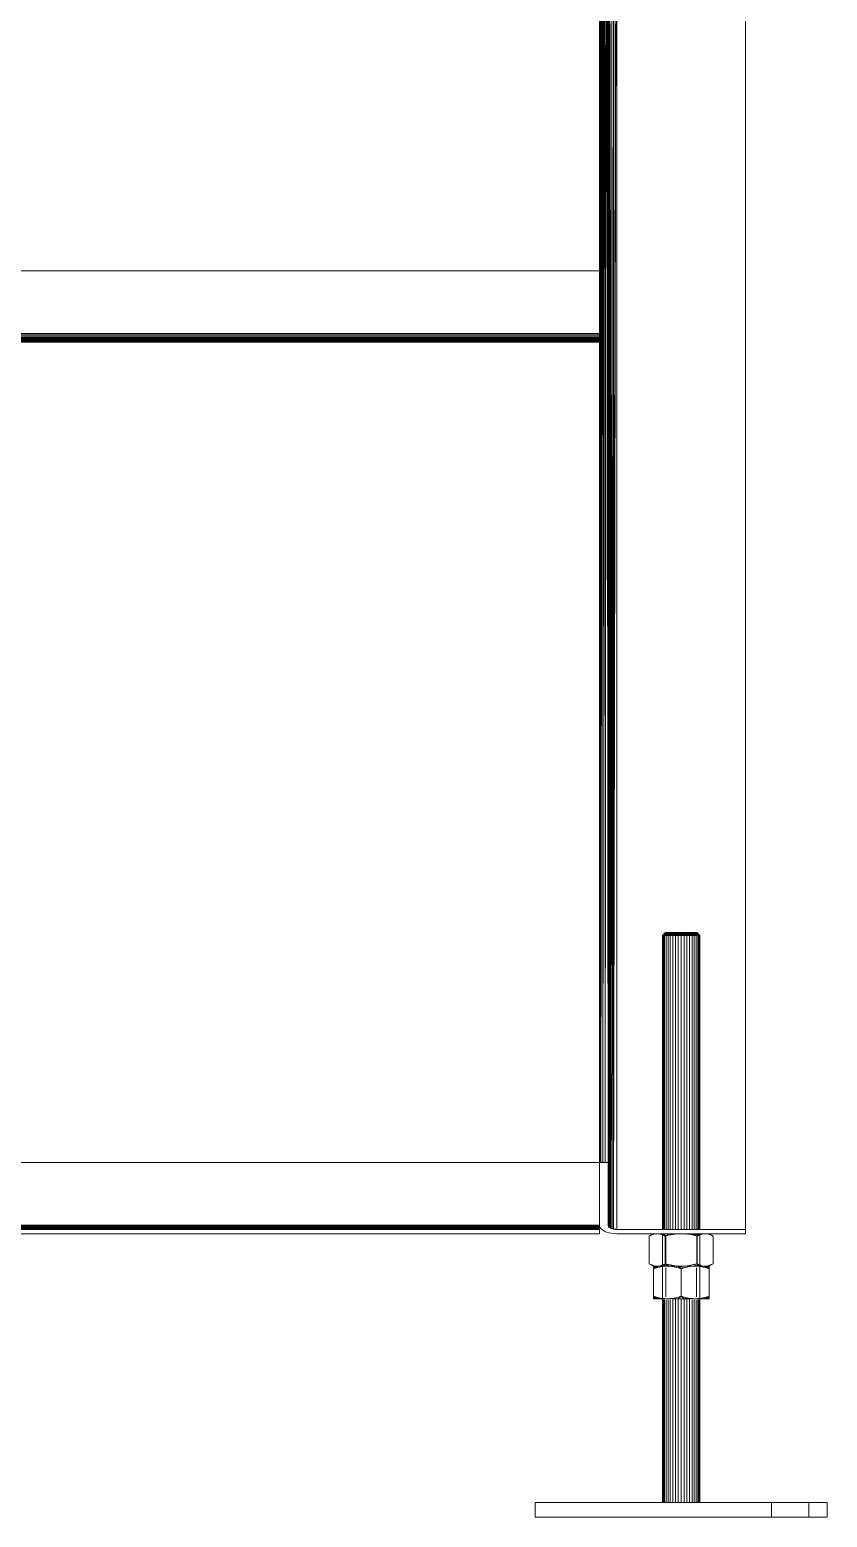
# Model space of a CAD drawing. Header units: centimetres. Extents: x -336 to 16318, y -437 to 1921.
# Drawn here: x 5491.3 to 5518.6, y 107.8 to 158.6 of the extents above; entities that cross this region are included whole.
import ezdxf

# ---------------------------------------------------------------- set-up
doc = ezdxf.new("R2010")
doc.units = ezdxf.units.CM
doc.layers.add('M-EQPM', color=7, linetype='Continuous', lineweight=9)

# ---------------------------------------------------------------- blocks, each defined once
blk = doc.blocks.new('EQ-05-028 - EQ-05-028_dwg_Agrupar_499-1577048-Section 6')
at = {"layer": 'M-EQPM', "color": 136, "true_color": 0x007f7f}
for p, q in [((5510.764, 150.391), (5510.771, 181.035)), ((5510.771, 181.035), (5510.764, 150.391)), ((5510.771, 181.035), (5510.776, 119.895)), ((5510.793, 181.035), (5510.776, 119.895)), ((5510.793, 181.035), (5510.815, 119.895)), ((5510.829, 181.035), (5510.815, 119.895)), ((5510.878, 181.035), (5510.815, 119.895)), ((5510.878, 181.035), (5510.878, 119.895)), ((5510.939, 181.035), (5510.878, 119.895)), ((5510.939, 181.035), (5510.962, 119.895)), ((5511.011, 181.035), (5510.962, 119.895)), ((5511.011, 181.035), (5511.063, 119.895)), ((5511.063, 181.035), (5511.063, 119.895)), ((5511.091, 181.035), (5511.063, 119.895)), ((5511.091, 181.035), (5511.069, 117.719)), ((5511.091, 181.035), (5511.086, 117.691)), ((5511.091, 181.035), (5511.115, 117.666)), ((5511.091, 181.035), (5511.151, 117.644)), ((5511.091, 181.035), (5511.195, 117.627)), ((5511.178, 181.035), (5511.195, 117.627)), ((5511.269, 181.035), (5511.195, 117.627)), ((5511.363, 181.035), (5511.247, 117.613)), ((5511.269, 181.035), (5511.247, 117.613)), ((5511.363, 181.035), (5511.363, 117.601)), ((5510.763, 148.098), (5510.763, 170.708)), ((5510.763, 150.391), (5510.763, 170.404)), ((5510.763, 150.391), (5510.763, 170.404)), ((5515.763, 165.655), (5515.763, 117.601)), ((5515.763, 117.601), (5515.763, 165.655)), ((5515.763, 165.655), (5515.763, 117.601)), ((5510.763, 150.391), (5471.763, 150.391)), ((5510.763, 148.244), (5510.763, 150.391)), ((5510.763, 148.244), (5471.763, 148.244)), ((5510.763, 148.199), (5471.763, 148.199)), ((5510.763, 148.154), (5471.763, 148.154)), ((5510.763, 148.112), (5471.763, 148.112)), ((5510.763, 148.098), (5471.763, 148.098)), ((5510.763, 148.072), (5471.763, 148.072)), ((5510.763, 148.199), (5510.763, 148.244)), ((5510.763, 148.154), (5510.763, 148.199)), ((5510.763, 148.112), (5510.763, 148.154)), ((5510.763, 148.126), (5510.763, 148.141)), ((5510.763, 148.114), (5510.763, 148.126)), ((5510.763, 148.105), (5510.763, 148.114)), ((5510.763, 148.072), (5510.763, 148.112)), ((5510.763, 148.1), (5510.763, 148.105)), ((5510.763, 148.098), (5510.763, 148.1)), ((5510.763, 147.952), (5510.763, 148.098)), ((5510.763, 148.037), (5510.763, 148.072)), ((5510.763, 148.037), (5471.763, 148.037)), ((5510.763, 148.008), (5471.763, 148.008)), ((5510.763, 147.984), (5471.763, 147.984)), ((5510.763, 147.966), (5471.763, 147.966)), ((5510.763, 147.955), (5471.763, 147.955)), ((5510.763, 147.952), (5471.763, 147.952)), ((5510.763, 148.008), (5510.763, 148.037)), ((5510.763, 147.984), (5510.763, 148.008)), ((5510.763, 147.966), (5510.763, 147.984)), ((5510.763, 147.955), (5510.763, 147.966)), ((5510.763, 147.952), (5510.763, 147.955)), ((5510.763, 147.952), (5510.763, 119.895)), ((5510.763, 147.952), (5510.776, 119.895)), ((5510.763, 147.952), (5510.763, 119.895)), ((5510.776, 119.895), (5510.763, 147.952)), ((5510.763, 119.895), (5471.763, 119.895)), ((5510.763, 119.895), (5471.763, 119.895)), ((5510.763, 117.748), (5510.763, 119.895)), ((5510.763, 119.895), (5510.763, 117.748)), ((5510.763, 119.895), (5511.063, 119.895)), ((5510.763, 119.895), (5510.763, 117.748)), ((5511.063, 119.895), (5510.763, 119.895)), ((5511.063, 119.895), (5511.063, 117.748)), ((5511.067, 117.748), (5511.063, 119.895)), ((5510.763, 117.748), (5471.763, 117.748)), ((5510.763, 117.725), (5471.763, 117.725)), ((5510.763, 117.703), (5471.763, 117.703)), ((5510.763, 117.681), (5471.763, 117.681)), ((5510.763, 117.662), (5471.763, 117.662)), ((5510.763, 117.644), (5471.763, 117.644)), ((5510.763, 117.629), (5471.763, 117.629)), ((5510.763, 117.617), (5471.763, 117.617)), ((5510.763, 117.609), (5471.763, 117.609)), ((5510.763, 117.601), (5471.763, 117.601)), ((5510.763, 117.601), (5471.763, 117.601)), ((5510.763, 117.725), (5510.763, 117.748)), ((5510.763, 117.748), (5510.771, 117.702)), ((5510.771, 117.702), (5510.763, 117.748)), ((5510.763, 117.703), (5510.763, 117.725)), ((5510.763, 117.681), (5510.763, 117.703)), ((5510.763, 117.662), (5510.763, 117.681)), ((5510.763, 117.644), (5510.763, 117.662)), ((5510.763, 117.629), (5510.763, 117.644)), ((5510.763, 117.617), (5510.763, 117.629)), ((5510.763, 117.609), (5510.763, 117.617)), ((5510.763, 117.603), (5510.763, 117.609)), ((5510.763, 117.601), (5510.763, 117.603)), ((5510.763, 117.601), (5510.763, 117.603)), ((5510.763, 117.601), (5510.763, 117.455)), ((5510.763, 117.601), (5510.763, 117.455)), ((5510.793, 117.657), (5510.771, 117.702)), ((5510.771, 117.702), (5510.793, 117.657)), ((5510.829, 117.615), (5510.793, 117.657)), ((5510.829, 117.615), (5510.878, 117.576)), ((5510.939, 117.541), (5510.878, 117.576)), ((5510.878, 117.576), (5510.939, 117.541)), ((5511.011, 117.511), (5510.939, 117.541)), ((5511.011, 117.511), (5510.939, 117.541)), ((5511.063, 117.748), (5511.067, 117.725)), ((5511.063, 117.748), (5511.067, 117.725)), ((5511.078, 117.703), (5511.067, 117.725)), ((5511.067, 117.725), (5511.078, 117.703)), ((5511.069, 117.719), (5511.086, 117.691)), ((5511.069, 117.719), (5511.078, 117.703)), ((5511.096, 117.681), (5511.078, 117.703)), ((5511.086, 117.691), (5511.078, 117.703)), ((5511.086, 117.691), (5511.115, 117.666)), ((5511.086, 117.691), (5511.121, 117.662)), ((5511.086, 117.691), (5511.096, 117.681)), ((5511.121, 117.662), (5511.096, 117.681)), ((5511.115, 117.666), (5511.151, 117.644)), ((5511.115, 117.666), (5511.121, 117.662)), ((5511.121, 117.662), (5511.151, 117.644)), ((5511.151, 117.644), (5511.121, 117.662)), ((5511.151, 117.644), (5511.195, 117.627)), ((5511.187, 117.629), (5511.151, 117.644)), ((5511.195, 117.627), (5511.151, 117.644)), ((5511.227, 117.617), (5511.187, 117.629)), ((5511.195, 117.627), (5511.187, 117.629)), ((5511.195, 117.627), (5511.247, 117.613)), ((5511.195, 117.627), (5511.227, 117.617)), ((5511.271, 117.609), (5511.227, 117.617)), ((5511.247, 117.613), (5511.227, 117.617)), ((5511.363, 117.601), (5511.247, 117.613)), ((5511.247, 117.613), (5511.305, 117.604)), ((5511.247, 117.613), (5511.271, 117.609)), ((5511.316, 117.603), (5511.271, 117.609)), ((5511.305, 117.604), (5511.271, 117.609)), ((5511.363, 117.601), (5511.305, 117.604)), ((5511.316, 117.603), (5511.305, 117.604)), ((5511.363, 117.601), (5511.316, 117.603)), ((5511.363, 117.601), (5511.316, 117.603)), ((5515.763, 117.601), (5511.363, 117.601)), ((5511.363, 117.601), (5515.763, 117.601)), ((5515.763, 117.601), (5515.763, 117.455)), ((5515.763, 117.601), (5515.763, 117.455)), ((5510.763, 117.455), (5471.763, 117.455)), ((5511.091, 117.487), (5511.011, 117.511)), ((5511.011, 117.511), (5511.091, 117.487)), ((5511.178, 117.469), (5511.091, 117.487)), ((5511.269, 117.459), (5511.178, 117.469)), ((5511.269, 117.459), (5511.363, 117.455)), ((5511.269, 117.459), (5511.363, 117.455)), ((5511.269, 117.459), (5511.363, 117.455)), ((5515.763, 117.455), (5511.363, 117.455)), ((5511.363, 117.455), (5515.763, 117.455))]:
    blk.add_line(p, q, dxfattribs=at)
at = {"layer": 'M-EQPM', "color": 136, "true_color": 0x007f7f, "flags": 128}
for points in [[(5510.764, 150.391), (5510.771, 181.035), (5510.776, 119.895), (5510.763, 147.952), (5510.763, 119.895)], [(5510.815, 119.895), (5510.878, 181.035), (5510.815, 119.895), (5510.829, 181.035), (5510.815, 119.895), (5510.793, 181.035), (5510.776, 119.895)], [(5510.815, 119.895), (5510.793, 181.035), (5510.829, 181.035), (5510.878, 181.035), (5510.878, 119.895)], [(5510.962, 119.895), (5510.939, 181.035), (5510.878, 119.895), (5510.939, 181.035), (5510.878, 181.035), (5510.878, 119.895)], [(5510.962, 119.895), (5511.011, 181.035), (5510.962, 119.895), (5510.939, 181.035), (5511.011, 181.035)], [(5511.011, 181.035), (5511.063, 119.895), (5511.091, 181.035), (5511.011, 181.035), (5511.063, 119.895)], [(5511.063, 119.895), (5511.091, 181.035), (5511.069, 117.719), (5511.086, 117.691), (5511.091, 181.035), (5511.086, 117.691), (5511.115, 117.666), (5511.091, 181.035), (5511.115, 117.666), (5511.151, 117.644), (5511.091, 181.035), (5511.151, 117.644), (5511.195, 117.627), (5511.091, 181.035), (5511.195, 117.627), (5511.178, 181.035), (5511.195, 117.627), (5511.269, 181.035), (5511.195, 117.627), (5511.247, 117.613), (5511.269, 181.035), (5511.363, 181.035)], [(5511.363, 181.035), (5511.247, 117.613), (5511.363, 181.035), (5511.363, 117.601), (5511.247, 117.613), (5511.269, 181.035), (5511.178, 181.035), (5511.091, 181.035), (5511.069, 117.719)], [(5515.59, 179.655), (5512.763, 181.035), (5511.363, 181.035), (5511.363, 117.601)], [(5471.763, 150.391), (5510.763, 150.391), (5510.763, 148.244), (5471.763, 148.244), (5471.763, 148.199), (5471.763, 148.154), (5510.763, 148.154), (5510.763, 148.199), (5471.763, 148.199), (5510.763, 148.199)], [(5510.763, 148.199), (5510.763, 148.244), (5471.763, 148.244), (5471.763, 150.391), (5510.763, 150.391)], [(5510.763, 150.391), (5510.763, 148.244), (5510.763, 148.199), (5510.763, 148.154), (5510.763, 148.112), (5510.763, 148.072), (5510.763, 148.037), (5510.763, 148.008), (5510.763, 147.984), (5510.763, 147.966), (5510.763, 147.955), (5510.763, 147.952)], [(5471.763, 147.952), (5471.763, 147.955), (5471.763, 147.966), (5510.763, 147.966), (5510.763, 147.955)], [(5510.763, 147.955), (5471.763, 147.955), (5510.763, 147.955), (5510.763, 147.952)], [(5510.763, 117.748), (5471.763, 117.748), (5471.763, 119.895), (5510.763, 119.895)], [(5510.763, 117.748), (5510.763, 119.895), (5510.763, 117.748), (5510.763, 117.725), (5510.763, 117.703), (5471.763, 117.703), (5471.763, 117.681), (5510.763, 117.681), (5471.763, 117.681), (5471.763, 117.662), (5510.763, 117.662), (5471.763, 117.662), (5471.763, 117.644), (5510.763, 117.644), (5510.763, 117.629), (5510.763, 117.617), (5471.763, 117.617), (5471.763, 117.609), (5510.763, 117.609), (5510.763, 117.603)], [(5511.269, 117.459), (5511.178, 117.469), (5511.091, 117.487), (5511.011, 117.511), (5510.939, 117.541), (5510.878, 117.576), (5510.829, 117.615), (5510.793, 117.657), (5510.771, 117.702), (5510.763, 117.748), (5510.763, 119.895), (5511.063, 119.895), (5511.063, 117.748), (5511.067, 117.725), (5511.078, 117.703), (5511.096, 117.681), (5511.096, 117.691), (5511.096, 117.703), (5511.096, 117.719), (5511.096, 117.725), (5511.078, 117.703), (5511.078, 117.719), (5511.086, 117.691), (5511.086, 117.703), (5511.096, 117.681), (5511.096, 117.691), (5511.096, 117.662), (5511.096, 117.666), (5511.151, 117.644), (5511.151, 117.662), (5511.151, 117.666)], [(5471.763, 117.603), (5471.763, 117.609), (5510.763, 117.609), (5510.763, 117.617), (5471.763, 117.617), (5471.763, 117.629), (5510.763, 117.629), (5471.763, 117.629), (5471.763, 117.644), (5510.763, 117.644), (5510.763, 117.662), (5510.763, 117.681), (5510.763, 117.703), (5471.763, 117.703), (5471.763, 117.725), (5510.763, 117.725), (5471.763, 117.725), (5471.763, 117.748), (5510.763, 117.748)], [(5471.763, 117.455), (5510.763, 117.455), (5471.763, 117.455), (5471.763, 117.601)], [(5471.763, 117.455), (5471.763, 117.601), (5510.763, 117.601), (5510.763, 117.455)], [(5510.763, 117.748), (5510.763, 117.725), (5510.763, 117.703), (5510.763, 117.681), (5510.763, 117.662), (5510.763, 117.644), (5510.763, 117.629), (5510.763, 117.617), (5510.763, 117.609), (5510.763, 117.603), (5510.763, 117.601)], [(5510.878, 117.576), (5510.829, 117.615), (5510.793, 117.657)], [(5511.069, 117.719), (5511.069, 117.725), (5511.069, 117.748)], [(5511.086, 117.691), (5511.086, 117.662), (5511.096, 117.681), (5511.121, 117.662), (5511.151, 117.644), (5511.187, 117.629), (5511.227, 117.617), (5511.227, 117.627)], [(5511.247, 117.613), (5511.247, 117.617), (5511.247, 117.627), (5511.247, 117.629), (5511.151, 117.644), (5511.151, 117.627), (5511.151, 117.644), (5511.151, 117.662), (5511.151, 117.644)], [(5511.151, 117.644), (5511.151, 117.627), (5511.151, 117.629), (5511.227, 117.617), (5511.271, 117.609), (5511.316, 117.603), (5511.316, 117.604), (5511.316, 117.609), (5511.316, 117.613), (5511.316, 117.617), (5511.271, 117.609), (5511.271, 117.613), (5511.305, 117.604), (5511.305, 117.609), (5511.316, 117.603), (5511.363, 117.601)], [(5511.363, 117.603), (5511.363, 117.601), (5515.763, 117.601)], [(5515.763, 117.601), (5515.763, 117.455), (5511.363, 117.455)], [(5511.269, 117.459), (5511.178, 117.469), (5511.091, 117.487)]]:
    blk.add_lwpolyline(points, dxfattribs=at)
for points in [[(5510.771, 181.035), (5510.793, 181.035), (5510.776, 119.895)], [(5510.763, 148.154), (5510.763, 148.112), (5471.763, 148.112), (5471.763, 148.154)], [(5510.763, 148.072), (5471.763, 148.072), (5510.763, 148.072), (5510.763, 148.037), (5471.763, 148.037), (5471.763, 148.072), (5471.763, 148.112), (5510.763, 148.112)], [(5510.763, 148.008), (5471.763, 148.008), (5510.763, 148.008), (5510.763, 147.984), (5471.763, 147.984), (5471.763, 148.008), (5471.763, 148.037), (5510.763, 148.037)], [(5510.763, 147.984), (5510.763, 147.966), (5471.763, 147.966), (5471.763, 147.984)]]:
    blk.add_lwpolyline(points, close=True, dxfattribs=at)
blk = doc.blocks.new('EQ-05-028 - EQ-05-028_dwg_Agrupar_736-1577058-Section 6')
at = {"layer": 'M-EQPM', "color": 136, "true_color": 0x007f7f}
for p, q in [((5508.563, 108.255), (5508.563, 107.755)), ((5508.563, 108.255), (5518.563, 108.255)), ((5508.563, 107.755), (5508.563, 108.255)), ((5518.563, 108.255), (5508.563, 108.255)), ((5516.666, 108.255), (5516.658, 108.255)), ((5516.658, 107.755), (5516.658, 108.255)), ((5516.658, 108.255), (5516.666, 108.255)), ((5517.92, 108.255), (5517.928, 108.255)), ((5517.928, 108.255), (5517.92, 108.255)), ((5517.928, 107.755), (5517.928, 108.255)), ((5518.563, 107.755), (5518.563, 108.255)), ((5518.563, 107.755), (5508.563, 107.755)), ((5518.563, 107.755), (5508.563, 107.755)), ((5516.666, 107.755), (5516.658, 107.755)), ((5516.658, 107.755), (5516.666, 107.755)), ((5517.92, 107.755), (5517.928, 107.755)), ((5517.928, 107.755), (5517.92, 107.755))]:
    blk.add_line(p, q, dxfattribs=at)
at = {"layer": 'M-EQPM', "color": 136, "true_color": 0x007f7f, "flags": 128}
blk.add_lwpolyline([(5518.563, 108.255), (5518.563, 107.755), (5508.563, 107.755), (5508.563, 108.255), (5518.563, 108.255), (5518.563, 107.755)], dxfattribs=at)
blk = doc.blocks.new('EQ-05-028 - EQ-05-028_dwg_Agrupar_730-1577060-Section 6')
at = {"layer": 'M-EQPM', "color": 136, "true_color": 0x007f7f}
for p, q in [((5513.035, 127.755), (5512.928, 127.655)), ((5512.928, 127.655), (5513.028, 127.755)), ((5513.054, 127.755), (5512.936, 127.655)), ((5512.936, 127.655), (5513.035, 127.755)), ((5513.028, 127.755), (5512.936, 127.655)), ((5512.936, 127.655), (5513.035, 127.755)), ((5513.087, 127.755), (5512.959, 127.655)), ((5512.959, 127.655), (5513.054, 127.755)), ((5513.035, 127.755), (5512.959, 127.655)), ((5512.959, 127.655), (5513.054, 127.755)), ((5513.13, 127.755), (5512.997, 127.655)), ((5512.997, 127.655), (5513.087, 127.755)), ((5513.054, 127.755), (5512.997, 127.655)), ((5512.997, 127.655), (5513.087, 127.755)), ((5513.035, 127.755), (5513.028, 127.755)), ((5513.028, 127.755), (5513.035, 127.755)), ((5513.054, 127.755), (5513.035, 127.755)), ((5513.035, 127.755), (5513.054, 127.755)), ((5513.185, 127.755), (5513.05, 127.655)), ((5513.05, 127.655), (5513.13, 127.755)), ((5513.087, 127.755), (5513.05, 127.655)), ((5513.05, 127.655), (5513.13, 127.755)), ((5513.087, 127.755), (5513.054, 127.755)), ((5513.054, 127.755), (5513.087, 127.755)), ((5513.13, 127.755), (5513.087, 127.755)), ((5513.087, 127.755), (5513.13, 127.755)), ((5513.249, 127.755), (5513.114, 127.655)), ((5513.114, 127.655), (5513.185, 127.755)), ((5513.13, 127.755), (5513.114, 127.655)), ((5513.114, 127.655), (5513.185, 127.755)), ((5513.185, 127.755), (5513.13, 127.755)), ((5513.13, 127.755), (5513.185, 127.755)), ((5513.249, 127.755), (5513.185, 127.755)), ((5513.185, 127.755), (5513.19, 127.655)), ((5513.185, 127.755), (5513.249, 127.755)), ((5513.32, 127.755), (5513.19, 127.655)), ((5513.19, 127.655), (5513.249, 127.755)), ((5513.19, 127.655), (5513.249, 127.755)), ((5513.32, 127.755), (5513.249, 127.755)), ((5513.249, 127.755), (5513.275, 127.655)), ((5513.249, 127.755), (5513.32, 127.755)), ((5513.398, 127.755), (5513.275, 127.655)), ((5513.275, 127.655), (5513.32, 127.755)), ((5513.275, 127.655), (5513.32, 127.755)), ((5513.398, 127.755), (5513.32, 127.755)), ((5513.32, 127.755), (5513.367, 127.655)), ((5513.32, 127.755), (5513.398, 127.755)), ((5513.48, 127.755), (5513.367, 127.655)), ((5513.367, 127.655), (5513.398, 127.755)), ((5513.367, 127.655), (5513.398, 127.755)), ((5513.48, 127.755), (5513.398, 127.755)), ((5513.398, 127.755), (5513.464, 127.655)), ((5513.398, 127.755), (5513.48, 127.755)), ((5513.563, 127.755), (5513.464, 127.655)), ((5513.464, 127.655), (5513.48, 127.755)), ((5513.464, 127.655), (5513.48, 127.755)), ((5513.563, 127.755), (5513.48, 127.755)), ((5513.563, 127.655), (5513.48, 127.755)), ((5513.48, 127.755), (5513.563, 127.755)), ((5513.647, 127.755), (5513.563, 127.655)), ((5513.647, 127.755), (5513.563, 127.755)), ((5513.563, 127.655), (5513.563, 127.755)), ((5513.563, 127.655), (5513.563, 127.755)), ((5513.663, 127.655), (5513.563, 127.755)), ((5513.563, 127.755), (5513.647, 127.755)), ((5513.663, 127.655), (5513.647, 127.755)), ((5513.729, 127.755), (5513.647, 127.755)), ((5513.663, 127.655), (5513.647, 127.755)), ((5513.647, 127.755), (5513.759, 127.655)), ((5513.647, 127.755), (5513.729, 127.755)), ((5513.663, 127.655), (5513.729, 127.755)), ((5513.759, 127.655), (5513.729, 127.755)), ((5513.806, 127.755), (5513.729, 127.755)), ((5513.759, 127.655), (5513.729, 127.755)), ((5513.729, 127.755), (5513.852, 127.655)), ((5513.729, 127.755), (5513.806, 127.755)), ((5513.759, 127.655), (5513.806, 127.755)), ((5513.852, 127.655), (5513.806, 127.755)), ((5513.878, 127.755), (5513.806, 127.755)), ((5513.852, 127.655), (5513.806, 127.755)), ((5513.806, 127.755), (5513.936, 127.655)), ((5513.806, 127.755), (5513.878, 127.755)), ((5513.852, 127.655), (5513.878, 127.755)), ((5513.936, 127.655), (5513.878, 127.755)), ((5513.942, 127.755), (5513.878, 127.755)), ((5513.936, 127.655), (5513.878, 127.755)), ((5513.878, 127.755), (5514.012, 127.655)), ((5513.878, 127.755), (5514.092, 127.755)), ((5513.936, 127.655), (5513.942, 127.755)), ((5514.012, 127.655), (5513.942, 127.755)), ((5513.996, 127.755), (5513.942, 127.755)), ((5514.012, 127.655), (5513.942, 127.755)), ((5514.077, 127.655), (5513.942, 127.755)), ((5513.942, 127.755), (5514.012, 127.655)), ((5513.996, 127.755), (5513.942, 127.755)), ((5514.077, 127.655), (5513.996, 127.755)), ((5514.012, 127.655), (5513.996, 127.755)), ((5513.996, 127.755), (5514.092, 127.755)), ((5514.077, 127.655), (5513.996, 127.755)), ((5514.129, 127.655), (5513.996, 127.755)), ((5513.996, 127.755), (5514.077, 127.655)), ((5514.129, 127.655), (5514.04, 127.755)), ((5514.077, 127.655), (5514.04, 127.755)), ((5514.129, 127.655), (5514.04, 127.755)), ((5514.167, 127.655), (5514.04, 127.755)), ((5514.04, 127.755), (5514.129, 127.655)), ((5514.167, 127.655), (5514.072, 127.755)), ((5514.129, 127.655), (5514.072, 127.755)), ((5514.167, 127.655), (5514.072, 127.755)), ((5514.19, 127.655), (5514.072, 127.755)), ((5514.072, 127.755), (5514.167, 127.655)), ((5514.19, 127.655), (5514.092, 127.755)), ((5514.198, 127.655), (5514.092, 127.755)), ((5514.167, 127.655), (5514.092, 127.755)), ((5514.19, 127.655), (5514.092, 127.755)), ((5514.092, 127.755), (5514.19, 127.655)), ((5514.098, 127.755), (5514.19, 127.655)), ((5514.098, 127.755), (5514.198, 127.655)), ((5512.928, 127.655), (5512.928, 117.601)), ((5512.936, 127.655), (5512.928, 127.655)), ((5512.928, 127.655), (5512.936, 127.655)), ((5512.928, 127.655), (5512.928, 117.601)), ((5512.959, 127.655), (5512.936, 127.655)), ((5512.936, 127.655), (5512.936, 117.601)), ((5512.997, 127.655), (5512.959, 127.655)), ((5512.959, 127.655), (5512.959, 117.601)), ((5513.05, 127.655), (5512.997, 127.655)), ((5512.997, 127.655), (5512.997, 117.601)), ((5513.114, 127.655), (5513.05, 127.655)), ((5513.05, 127.655), (5513.05, 117.601)), ((5513.19, 127.655), (5513.114, 127.655)), ((5513.114, 127.655), (5513.114, 117.601)), ((5513.275, 127.655), (5513.19, 127.655)), ((5513.19, 127.655), (5513.19, 117.601)), ((5513.367, 127.655), (5513.275, 127.655)), ((5513.275, 127.655), (5513.275, 117.601)), ((5513.464, 127.655), (5513.367, 127.655)), ((5513.367, 127.655), (5513.367, 117.601)), ((5513.563, 127.655), (5513.464, 127.655)), ((5513.464, 127.655), (5513.464, 117.601)), ((5513.663, 127.655), (5513.563, 127.655)), ((5513.563, 127.655), (5513.563, 117.601)), ((5513.759, 127.655), (5513.663, 127.655)), ((5513.663, 127.655), (5513.663, 117.601)), ((5513.852, 127.655), (5513.759, 127.655)), ((5513.759, 127.655), (5513.759, 117.601)), ((5513.936, 127.655), (5513.852, 127.655)), ((5513.852, 127.655), (5513.852, 117.601)), ((5514.012, 127.655), (5513.936, 127.655)), ((5513.936, 127.655), (5513.936, 117.601)), ((5514.077, 127.655), (5514.012, 127.655)), ((5514.012, 127.655), (5514.012, 117.601)), ((5514.129, 127.655), (5514.077, 127.655)), ((5514.077, 127.655), (5514.077, 117.601)), ((5514.167, 127.655), (5514.129, 127.655)), ((5514.129, 127.655), (5514.129, 117.601)), ((5514.19, 127.655), (5514.167, 127.655)), ((5514.167, 127.655), (5514.167, 117.601)), ((5514.19, 127.655), (5514.198, 127.655)), ((5514.19, 127.655), (5514.19, 117.601)), ((5514.198, 127.655), (5514.198, 117.601)), ((5514.198, 127.655), (5514.198, 117.601)), ((5514.198, 117.601), (5514.198, 127.655)), ((5512.928, 117.455), (5512.928, 108.255)), ((5514.198, 117.455), (5514.198, 108.255)), ((5512.928, 115.202), (5512.928, 108.255)), ((5512.928, 115.202), (5512.928, 108.255)), ((5512.936, 115.202), (5512.936, 108.255)), ((5512.936, 108.255), (5512.936, 115.202)), ((5512.936, 115.202), (5512.936, 108.255)), ((5512.959, 115.202), (5512.959, 108.255)), ((5512.959, 108.255), (5512.959, 115.202)), ((5512.959, 115.202), (5512.959, 108.255)), ((5512.997, 115.202), (5512.997, 108.255)), ((5512.997, 115.202), (5512.997, 108.255)), ((5512.997, 108.255), (5512.997, 115.202)), ((5513.05, 115.202), (5513.05, 108.255)), ((5513.05, 108.255), (5513.05, 115.202)), ((5513.05, 115.202), (5513.05, 108.255)), ((5513.114, 115.202), (5513.114, 108.255)), ((5513.114, 115.202), (5513.114, 108.255)), ((5513.114, 108.255), (5513.114, 115.202)), ((5513.19, 115.202), (5513.19, 108.255)), ((5513.19, 108.255), (5513.19, 115.202)), ((5513.19, 115.202), (5513.19, 108.255)), ((5513.275, 115.202), (5513.275, 108.255)), ((5513.275, 108.255), (5513.275, 115.202)), ((5513.275, 115.202), (5513.275, 108.255)), ((5513.367, 115.202), (5513.367, 108.255)), ((5513.367, 115.202), (5513.367, 108.255)), ((5513.367, 108.255), (5513.367, 115.202)), ((5513.464, 115.202), (5513.464, 108.255)), ((5513.464, 108.255), (5513.464, 115.202)), ((5513.464, 115.202), (5513.464, 108.255)), ((5513.563, 115.202), (5513.563, 108.255)), ((5513.563, 115.202), (5513.563, 108.255)), ((5513.563, 108.255), (5513.563, 115.202)), ((5513.663, 115.202), (5513.663, 108.255)), ((5513.663, 108.255), (5513.663, 115.202)), ((5513.663, 115.202), (5513.663, 108.255)), ((5513.759, 115.202), (5513.759, 108.255)), ((5513.759, 108.255), (5513.759, 115.202)), ((5513.759, 115.202), (5513.759, 108.255)), ((5513.852, 115.202), (5513.852, 108.255)), ((5513.852, 115.202), (5513.852, 108.255)), ((5513.852, 108.255), (5513.852, 115.202)), ((5513.936, 115.202), (5513.936, 108.255)), ((5513.936, 108.255), (5513.936, 115.202)), ((5513.936, 115.202), (5513.936, 108.255)), ((5514.012, 115.202), (5514.012, 108.255)), ((5514.012, 115.202), (5514.012, 108.255)), ((5514.012, 108.255), (5514.012, 115.202)), ((5514.077, 115.202), (5514.077, 108.255)), ((5514.077, 108.255), (5514.077, 115.202)), ((5514.077, 115.202), (5514.077, 108.255)), ((5514.129, 115.202), (5514.129, 108.255)), ((5514.129, 108.255), (5514.129, 115.202)), ((5514.129, 115.202), (5514.129, 108.255)), ((5514.167, 115.202), (5514.167, 108.255)), ((5514.167, 115.202), (5514.167, 108.255)), ((5514.167, 108.255), (5514.167, 115.202)), ((5514.19, 115.202), (5514.19, 108.255)), ((5514.19, 108.255), (5514.19, 115.202)), ((5514.19, 115.202), (5514.19, 108.255)), ((5514.198, 115.202), (5514.198, 108.255)), ((5514.198, 108.255), (5514.198, 115.202))]:
    blk.add_line(p, q, dxfattribs=at)
at = {"layer": 'M-EQPM', "color": 136, "true_color": 0x007f7f, "flags": 128}
for points in [[(5512.928, 127.655), (5512.936, 127.655), (5512.959, 127.655), (5512.997, 127.655), (5513.05, 127.655), (5513.114, 127.655), (5513.19, 127.655), (5513.275, 127.655), (5513.367, 127.655), (5513.464, 127.655), (5513.563, 127.655), (5513.663, 127.655), (5513.759, 127.655), (5513.852, 127.655), (5513.936, 127.655), (5514.012, 127.655), (5514.077, 127.655), (5514.129, 127.655), (5514.167, 127.655), (5514.19, 127.655), (5514.198, 127.655), (5514.098, 127.755)], [(5513.035, 127.755), (5513.028, 127.755), (5512.928, 127.655), (5512.928, 117.601)], [(5513.028, 127.755), (5513.035, 127.755), (5512.936, 127.655), (5512.959, 127.655)], [(5513.054, 127.755), (5513.035, 127.755), (5512.936, 127.655)], [(5513.035, 127.755), (5513.054, 127.755), (5512.959, 127.655), (5512.997, 127.655)], [(5513.087, 127.755), (5513.054, 127.755), (5512.959, 127.655)], [(5513.054, 127.755), (5513.087, 127.755), (5512.997, 127.655), (5512.997, 117.601)], [(5513.13, 127.755), (5513.087, 127.755), (5512.997, 127.655)], [(5513.087, 127.755), (5513.13, 127.755), (5513.05, 127.655), (5513.114, 127.655)], [(5513.185, 127.755), (5513.13, 127.755), (5513.05, 127.655)], [(5513.13, 127.755), (5513.185, 127.755), (5513.114, 127.655), (5513.114, 117.601)], [(5513.249, 127.755), (5513.185, 127.755), (5513.114, 127.655)], [(5513.185, 127.755), (5513.249, 127.755), (5513.19, 127.655), (5513.275, 127.655)], [(5513.32, 127.755), (5513.249, 127.755), (5513.19, 127.655)], [(5513.249, 127.755), (5513.32, 127.755), (5513.275, 127.655), (5513.367, 127.655)], [(5513.398, 127.755), (5513.32, 127.755), (5513.275, 127.655)], [(5513.32, 127.755), (5513.398, 127.755), (5513.367, 127.655), (5513.367, 117.601)], [(5513.48, 127.755), (5513.398, 127.755), (5513.367, 127.655)], [(5513.398, 127.755), (5513.48, 127.755), (5513.464, 127.655), (5513.563, 127.655)], [(5513.563, 127.755), (5513.48, 127.755), (5513.464, 127.655)], [(5513.48, 127.755), (5513.563, 127.755), (5513.563, 127.655), (5513.563, 117.601)], [(5513.563, 127.755), (5513.647, 127.755), (5513.663, 127.655), (5513.759, 127.655)], [(5513.647, 127.755), (5513.563, 127.755), (5513.563, 127.655)], [(5513.647, 127.755), (5513.729, 127.755), (5513.759, 127.655), (5513.852, 127.655)], [(5513.729, 127.755), (5513.647, 127.755), (5513.663, 127.655)], [(5513.729, 127.755), (5513.806, 127.755), (5513.852, 127.655), (5513.852, 117.601)], [(5513.806, 127.755), (5513.729, 127.755), (5513.759, 127.655)], [(5513.806, 127.755), (5513.878, 127.755), (5513.936, 127.655), (5514.012, 127.655)], [(5513.878, 127.755), (5513.806, 127.755), (5513.852, 127.655)], [(5513.936, 127.655), (5513.878, 127.755), (5513.942, 127.755), (5513.996, 127.755), (5514.04, 127.755), (5514.072, 127.755), (5514.092, 127.755), (5514.098, 127.755), (5514.092, 127.755), (5514.072, 127.755), (5514.04, 127.755), (5513.996, 127.755), (5514.077, 127.655), (5514.129, 127.655)], [(5513.878, 127.755), (5513.942, 127.755), (5514.012, 127.655), (5514.012, 117.601)], [(5514.04, 127.755), (5514.129, 127.655), (5514.167, 127.655)], [(5514.072, 127.755), (5514.167, 127.655), (5514.167, 117.601)], [(5514.092, 127.755), (5514.19, 127.655), (5514.198, 127.655)], [(5512.997, 117.601), (5512.997, 127.655), (5513.05, 127.655)], [(5513.114, 117.601), (5513.114, 127.655), (5513.19, 127.655)], [(5513.367, 117.601), (5513.367, 127.655), (5513.464, 127.655)], [(5513.563, 117.601), (5513.563, 127.655), (5513.663, 127.655)], [(5513.852, 117.601), (5513.852, 127.655), (5513.936, 127.655)], [(5514.012, 117.601), (5514.012, 127.655), (5514.077, 127.655)], [(5514.167, 117.601), (5514.167, 127.655), (5514.19, 127.655)]]:
    blk.add_lwpolyline(points, dxfattribs=at)
for points in [[(5512.936, 117.601), (5512.936, 127.655)], [(5512.959, 117.601), (5512.959, 127.655)], [(5513.05, 117.601), (5513.05, 127.655)], [(5513.19, 117.601), (5513.19, 127.655)], [(5513.275, 117.601), (5513.275, 127.655)], [(5513.464, 117.601), (5513.464, 127.655)], [(5513.663, 117.601), (5513.663, 127.655)], [(5513.759, 117.601), (5513.759, 127.655)], [(5513.936, 117.601), (5513.936, 127.655)], [(5514.077, 117.601), (5514.077, 127.655)], [(5514.129, 117.601), (5514.129, 127.655)], [(5514.19, 117.601), (5514.19, 127.655)]]:
    blk.add_lwpolyline(points, close=True, dxfattribs=at)
blk = doc.blocks.new('EQ-05-028 - EQ-05-028_dwg_Agrupar_732-1577068-Section 6')
at = {"layer": 'M-EQPM', "color": 136, "true_color": 0x007f7f}
for p, q in [((5512.793, 116.342), (5512.611, 116.257)), ((5512.693, 116.342), (5512.611, 116.257)), ((5512.632, 116.342), (5512.611, 116.342)), ((5512.611, 116.342), (5512.632, 116.342)), ((5512.611, 116.342), (5512.611, 116.339)), ((5512.611, 116.342), (5512.611, 116.339)), ((5512.693, 116.342), (5512.611, 116.257)), ((5512.738, 116.342), (5512.611, 116.257)), ((5512.611, 116.329), (5512.611, 116.339)), ((5512.611, 116.329), (5512.611, 116.339)), ((5512.611, 116.289), (5512.611, 116.329)), ((5512.611, 116.312), (5512.611, 116.329)), ((5512.611, 116.289), (5512.611, 116.312)), ((5512.611, 116.257), (5512.713, 116.289)), ((5512.611, 116.257), (5512.611, 115.315)), ((5512.693, 116.342), (5512.632, 116.342)), ((5512.632, 116.342), (5512.693, 116.342)), ((5512.793, 116.342), (5512.693, 116.342)), ((5512.693, 116.342), (5512.738, 116.342)), ((5512.713, 116.289), (5512.904, 116.329)), ((5512.713, 116.289), (5512.81, 116.312)), ((5512.738, 116.342), (5512.793, 116.342)), ((5512.793, 116.342), (5512.926, 116.342)), ((5512.793, 116.342), (5512.926, 116.342)), ((5512.904, 116.329), (5512.996, 116.339)), ((5512.996, 116.339), (5512.904, 116.329)), ((5513.087, 116.342), (5512.996, 116.339)), ((5513.034, 115.291), (5513.034, 116.281)), ((5513.087, 116.342), (5513.178, 116.339)), ((5513.178, 116.339), (5513.27, 116.329)), ((5513.27, 116.329), (5513.178, 116.339)), ((5513.269, 116.342), (5513.347, 116.342)), ((5513.269, 116.342), (5513.347, 116.342)), ((5513.27, 116.329), (5513.364, 116.312)), ((5513.305, 116.342), (5513.347, 116.342)), ((5513.305, 116.342), (5513.347, 116.342)), ((5513.364, 116.312), (5513.461, 116.289)), ((5513.563, 116.257), (5513.461, 116.289)), ((5513.464, 116.342), (5513.563, 116.257)), ((5513.464, 116.342), (5513.663, 116.342)), ((5513.464, 116.342), (5513.666, 116.289)), ((5513.666, 116.289), (5513.563, 116.257)), ((5513.563, 116.257), (5513.563, 115.315)), ((5513.666, 116.289), (5513.856, 116.329)), ((5513.666, 116.289), (5513.763, 116.312)), ((5513.858, 116.342), (5513.669, 116.342)), ((5513.669, 116.342), (5513.858, 116.342)), ((5513.669, 116.342), (5513.856, 116.329)), ((5513.856, 116.329), (5513.763, 116.312)), ((5513.881, 116.342), (5513.791, 116.342)), ((5513.791, 116.342), (5513.881, 116.342)), ((5513.856, 116.329), (5513.948, 116.339)), ((5513.948, 116.339), (5513.856, 116.329)), ((5514.039, 116.342), (5513.948, 116.339)), ((5514.039, 116.342), (5514.131, 116.339)), ((5514.092, 115.291), (5514.092, 116.281)), ((5514.131, 116.339), (5514.222, 116.329)), ((5514.222, 116.329), (5514.131, 116.339)), ((5514.201, 116.342), (5514.334, 116.342)), ((5514.334, 116.342), (5514.201, 116.342)), ((5514.222, 116.329), (5514.334, 116.342)), ((5514.222, 116.329), (5514.316, 116.312)), ((5514.316, 116.312), (5514.413, 116.289)), ((5514.334, 116.342), (5514.516, 116.257)), ((5514.334, 116.342), (5514.433, 116.342)), ((5514.433, 116.342), (5514.334, 116.342)), ((5514.334, 116.342), (5514.516, 116.289)), ((5514.433, 116.342), (5514.413, 116.289)), ((5514.516, 116.257), (5514.413, 116.289)), ((5514.433, 116.342), (5514.495, 116.342)), ((5514.433, 116.342), (5514.516, 116.257)), ((5514.495, 116.342), (5514.433, 116.342)), ((5514.433, 116.342), (5514.516, 116.289)), ((5514.495, 116.342), (5514.516, 116.342)), ((5514.516, 116.342), (5514.495, 116.342)), ((5514.516, 116.342), (5514.516, 116.339)), ((5514.516, 116.342), (5514.516, 116.339)), ((5514.516, 116.329), (5514.516, 116.339)), ((5514.516, 116.329), (5514.516, 116.339)), ((5514.516, 116.289), (5514.516, 116.329)), ((5514.516, 116.312), (5514.516, 116.329)), ((5514.516, 116.289), (5514.516, 116.312)), ((5514.516, 116.289), (5514.516, 116.257)), ((5514.516, 116.257), (5514.516, 115.315)), ((5512.693, 115.23), (5512.611, 115.315)), ((5512.793, 115.23), (5512.611, 115.315)), ((5512.611, 115.315), (5512.713, 115.284)), ((5512.611, 115.315), (5512.611, 115.284)), ((5512.738, 115.23), (5512.611, 115.315)), ((5512.738, 115.23), (5512.611, 115.284)), ((5512.611, 115.284), (5512.611, 115.243)), ((5512.611, 115.26), (5512.611, 115.284)), ((5512.611, 115.26), (5512.611, 115.284)), ((5512.611, 115.243), (5512.611, 115.26)), ((5512.611, 115.233), (5512.611, 115.243)), ((5512.611, 115.233), (5512.611, 115.243)), ((5512.611, 115.23), (5512.611, 115.233)), ((5512.611, 115.23), (5512.611, 115.233)), ((5512.632, 115.23), (5512.611, 115.23)), ((5512.611, 115.23), (5512.632, 115.23)), ((5512.693, 115.23), (5512.632, 115.23)), ((5512.632, 115.23), (5512.693, 115.23)), ((5512.693, 115.23), (5512.713, 115.284)), ((5512.693, 115.23), (5512.738, 115.23)), ((5512.793, 115.23), (5512.693, 115.23)), ((5512.713, 115.284), (5512.81, 115.26)), ((5512.81, 115.26), (5512.713, 115.284)), ((5512.738, 115.23), (5512.793, 115.23)), ((5512.81, 115.26), (5512.793, 115.23)), ((5512.926, 115.23), (5512.793, 115.23)), ((5512.793, 115.23), (5512.926, 115.23)), ((5512.793, 115.23), (5512.926, 115.23)), ((5512.81, 115.26), (5512.904, 115.243)), ((5512.81, 115.26), (5512.904, 115.243)), ((5512.904, 115.243), (5512.996, 115.233)), ((5512.904, 115.243), (5512.996, 115.233)), ((5513.087, 115.23), (5512.996, 115.233)), ((5513.087, 115.23), (5513.178, 115.233)), ((5513.178, 115.233), (5513.27, 115.243)), ((5513.178, 115.233), (5513.27, 115.243)), ((5513.269, 115.23), (5513.464, 115.23)), ((5513.27, 115.243), (5513.461, 115.284)), ((5513.364, 115.26), (5513.27, 115.243)), ((5513.305, 115.23), (5513.399, 115.23)), ((5513.399, 115.23), (5513.305, 115.23)), ((5513.347, 115.238), (5513.464, 115.23)), ((5513.364, 115.26), (5513.461, 115.284)), ((5513.399, 115.23), (5513.497, 115.23)), ((5513.399, 115.23), (5513.497, 115.23)), ((5513.563, 115.315), (5513.461, 115.284)), ((5513.464, 115.23), (5513.563, 115.315)), ((5513.663, 115.23), (5513.464, 115.23)), ((5513.596, 115.23), (5513.497, 115.23)), ((5513.596, 115.23), (5513.497, 115.23)), ((5513.663, 115.23), (5513.563, 115.315)), ((5513.563, 115.315), (5513.666, 115.284)), ((5513.695, 115.23), (5513.596, 115.23)), ((5513.695, 115.23), (5513.596, 115.23)), ((5513.663, 115.23), (5513.763, 115.26)), ((5513.858, 115.23), (5513.663, 115.23)), ((5513.666, 115.284), (5513.763, 115.26)), ((5513.791, 115.23), (5513.695, 115.23)), ((5513.791, 115.23), (5513.695, 115.23)), ((5513.763, 115.26), (5513.856, 115.243)), ((5513.881, 115.23), (5513.791, 115.23)), ((5513.791, 115.23), (5513.881, 115.23)), ((5513.856, 115.243), (5513.948, 115.233)), ((5513.856, 115.243), (5513.948, 115.233)), ((5514.039, 115.23), (5513.948, 115.233)), ((5514.039, 115.23), (5514.131, 115.233)), ((5514.131, 115.233), (5514.222, 115.243)), ((5514.131, 115.233), (5514.222, 115.243)), ((5514.201, 115.23), (5514.334, 115.23)), ((5514.334, 115.23), (5514.201, 115.23)), ((5514.413, 115.284), (5514.222, 115.243)), ((5514.334, 115.23), (5514.516, 115.315)), ((5514.516, 115.315), (5514.334, 115.23)), ((5514.334, 115.23), (5514.433, 115.23)), ((5514.433, 115.23), (5514.334, 115.23)), ((5514.433, 115.23), (5514.334, 115.23)), ((5514.413, 115.284), (5514.516, 115.315)), ((5514.516, 115.315), (5514.413, 115.284)), ((5514.433, 115.23), (5514.413, 115.284)), ((5514.433, 115.23), (5514.516, 115.315)), ((5514.433, 115.23), (5514.516, 115.315)), ((5514.433, 115.23), (5514.495, 115.23)), ((5514.495, 115.23), (5514.433, 115.23)), ((5514.495, 115.23), (5514.516, 115.23)), ((5514.516, 115.23), (5514.495, 115.23)), ((5514.516, 115.243), (5514.516, 115.284)), ((5514.516, 115.26), (5514.516, 115.284)), ((5514.516, 115.243), (5514.516, 115.26)), ((5514.516, 115.233), (5514.516, 115.243)), ((5514.516, 115.233), (5514.516, 115.243)), ((5514.516, 115.23), (5514.516, 115.233)), ((5514.516, 115.23), (5514.516, 115.233))]:
    blk.add_line(p, q, dxfattribs=at)
at = {"layer": 'M-EQPM', "color": 136, "true_color": 0x007f7f, "flags": 128}
for points in [[(5512.611, 116.289), (5512.693, 116.342), (5512.611, 116.257), (5512.738, 116.342), (5512.611, 116.257), (5512.713, 116.289)], [(5512.738, 116.342), (5512.693, 116.342), (5512.611, 116.312), (5512.632, 116.342), (5512.611, 116.329), (5512.611, 116.312), (5512.611, 116.289)], [(5512.611, 116.329), (5512.611, 116.339), (5512.632, 116.342)], [(5512.926, 116.342), (5512.793, 116.342), (5512.693, 116.342), (5512.632, 116.342), (5512.611, 116.342), (5512.632, 116.342), (5512.693, 116.342), (5512.738, 116.342), (5512.793, 116.342), (5512.926, 116.342)], [(5512.611, 116.312), (5512.611, 116.329), (5512.693, 116.342), (5512.611, 116.312), (5512.611, 116.289), (5512.693, 116.342), (5512.611, 116.257), (5512.793, 116.342), (5512.693, 116.342)], [(5512.611, 116.339), (5512.611, 116.329), (5512.632, 116.342), (5512.611, 116.339), (5512.611, 116.342), (5512.611, 116.339)], [(5512.611, 115.315), (5512.611, 116.257), (5512.713, 116.289)], [(5512.713, 115.284), (5512.611, 115.315), (5512.611, 116.257)], [(5512.793, 116.342), (5512.904, 116.329), (5512.81, 116.312)], [(5512.996, 116.339), (5513.087, 116.342), (5513.178, 116.339)], [(5513.27, 116.329), (5513.364, 116.312), (5513.461, 116.289)], [(5513.464, 116.342), (5513.364, 116.312), (5513.347, 116.318)], [(5513.464, 115.23), (5513.563, 115.315), (5513.563, 116.257), (5513.461, 116.289)], [(5513.464, 115.23), (5513.663, 115.23), (5513.563, 115.315), (5513.563, 116.257), (5513.464, 116.342), (5513.666, 116.289), (5513.563, 116.257), (5513.666, 116.289), (5513.464, 116.342)], [(5513.948, 116.339), (5514.039, 116.342), (5514.131, 116.339)], [(5514.201, 116.342), (5514.334, 116.342), (5514.433, 116.342), (5514.495, 116.342), (5514.516, 116.342), (5514.495, 116.342), (5514.433, 116.342), (5514.334, 116.342), (5514.201, 116.342)], [(5514.222, 116.329), (5514.316, 116.312), (5514.413, 116.289)], [(5514.413, 116.289), (5514.433, 116.342), (5514.334, 116.342)], [(5514.516, 116.312), (5514.516, 116.329), (5514.433, 116.342), (5514.516, 116.312), (5514.516, 116.289), (5514.433, 116.342), (5514.334, 116.342), (5514.516, 116.289)], [(5514.516, 116.289), (5514.334, 116.342), (5514.516, 116.257), (5514.516, 115.315), (5514.516, 116.257), (5514.413, 116.289)], [(5514.413, 116.289), (5514.433, 116.342), (5514.516, 116.257)], [(5514.516, 116.329), (5514.516, 116.339), (5514.495, 116.342)], [(5514.516, 116.339), (5514.516, 116.329), (5514.495, 116.342), (5514.516, 116.339), (5514.516, 116.342), (5514.516, 116.339)], [(5512.611, 115.284), (5512.738, 115.23), (5512.611, 115.315)], [(5512.713, 115.284), (5512.693, 115.23), (5512.611, 115.315)], [(5512.611, 115.26), (5512.611, 115.243), (5512.693, 115.23), (5512.611, 115.26), (5512.611, 115.284), (5512.693, 115.23)], [(5512.611, 115.284), (5512.693, 115.23), (5512.611, 115.26), (5512.632, 115.23), (5512.611, 115.243), (5512.611, 115.26)], [(5512.611, 115.243), (5512.611, 115.233), (5512.632, 115.23)], [(5512.611, 115.233), (5512.611, 115.243), (5512.632, 115.23), (5512.611, 115.233), (5512.611, 115.23), (5512.611, 115.233)], [(5512.926, 115.23), (5512.793, 115.23), (5512.738, 115.23), (5512.693, 115.23), (5512.632, 115.23), (5512.611, 115.23), (5512.632, 115.23), (5512.693, 115.23), (5512.793, 115.23)], [(5512.713, 115.284), (5512.693, 115.23), (5512.793, 115.23)], [(5512.904, 115.243), (5512.793, 115.23), (5512.81, 115.26)], [(5513.178, 115.233), (5513.087, 115.23), (5512.996, 115.233)], [(5513.858, 115.23), (5513.663, 115.23), (5513.464, 115.23), (5513.269, 115.23)], [(5513.461, 115.284), (5513.563, 115.315), (5513.666, 115.284)], [(5513.856, 115.243), (5513.763, 115.26), (5513.666, 115.284)], [(5514.131, 115.233), (5514.039, 115.23), (5513.948, 115.233)], [(5514.201, 115.23), (5514.334, 115.23), (5514.433, 115.23), (5514.495, 115.23), (5514.516, 115.23), (5514.495, 115.23), (5514.433, 115.23), (5514.334, 115.23), (5514.201, 115.23)], [(5514.334, 115.23), (5514.222, 115.243), (5514.316, 115.26)], [(5514.334, 115.23), (5514.433, 115.23), (5514.413, 115.284), (5514.516, 115.315), (5514.433, 115.23), (5514.413, 115.284), (5514.316, 115.26)], [(5514.516, 115.315), (5514.433, 115.23), (5514.516, 115.284), (5514.516, 115.26), (5514.433, 115.23), (5514.516, 115.243), (5514.516, 115.26)], [(5514.495, 115.23), (5514.516, 115.26), (5514.433, 115.23), (5514.516, 115.284)], [(5514.516, 115.243), (5514.516, 115.233), (5514.495, 115.23), (5514.516, 115.243), (5514.516, 115.26), (5514.516, 115.284)], [(5514.516, 115.233), (5514.516, 115.243), (5514.495, 115.23), (5514.516, 115.233), (5514.516, 115.23), (5514.516, 115.233)]]:
    blk.add_lwpolyline(points, dxfattribs=at)
for points in [[(5514.516, 116.289), (5514.433, 116.342), (5514.516, 116.312), (5514.495, 116.342), (5514.516, 116.329), (5514.516, 116.312)], [(5512.611, 115.315), (5512.793, 115.23), (5512.738, 115.23)]]:
    blk.add_lwpolyline(points, close=True, dxfattribs=at)
blk = doc.blocks.new('EQ-05-028 - EQ-05-028_dwg_Agrupar_731-1577070-Section 6')
at = {"layer": 'M-EQPM', "color": 136, "true_color": 0x007f7f}
for p, q in [((5512.616, 117.455), (5512.463, 117.37)), ((5512.611, 117.455), (5512.463, 117.37)), ((5512.463, 117.37), (5512.523, 117.401)), ((5512.463, 117.37), (5512.523, 117.401)), ((5512.463, 117.37), (5512.463, 116.428)), ((5512.611, 117.455), (5512.523, 117.401)), ((5512.523, 117.401), (5512.633, 117.442)), ((5512.523, 117.401), (5512.579, 117.425)), ((5512.579, 117.425), (5512.523, 117.401)), ((5512.579, 117.425), (5512.633, 117.442)), ((5512.616, 117.455), (5512.611, 117.455)), ((5512.633, 117.442), (5512.686, 117.452)), ((5512.633, 117.442), (5512.686, 117.452)), ((5512.633, 117.442), (5512.686, 117.452)), ((5512.844, 117.442), (5512.791, 117.452)), ((5512.844, 117.442), (5512.791, 117.452)), ((5512.844, 117.442), (5512.791, 117.452)), ((5512.898, 117.425), (5512.844, 117.442)), ((5512.954, 117.401), (5512.844, 117.442)), ((5512.954, 117.401), (5512.898, 117.425)), ((5512.898, 117.425), (5512.954, 117.401)), ((5513.013, 117.37), (5512.954, 117.401)), ((5513.003, 117.455), (5513.013, 117.37)), ((5513.176, 117.455), (5513.013, 117.37)), ((5513.013, 117.37), (5513.132, 117.401)), ((5513.013, 117.37), (5513.013, 116.428)), ((5513.034, 116.404), (5513.034, 117.394)), ((5513.132, 117.401), (5513.352, 117.442)), ((5513.132, 117.401), (5513.244, 117.425)), ((5513.352, 117.442), (5513.458, 117.452)), ((5513.458, 117.452), (5513.352, 117.442)), ((5513.669, 117.452), (5513.775, 117.442)), ((5513.775, 117.442), (5513.669, 117.452)), ((5513.775, 117.442), (5513.883, 117.425)), ((5513.775, 117.442), (5513.883, 117.425)), ((5513.883, 117.425), (5513.995, 117.401)), ((5513.883, 117.425), (5513.995, 117.401)), ((5513.951, 117.455), (5514.113, 117.37)), ((5513.951, 117.455), (5514.172, 117.401)), ((5514.113, 117.37), (5513.995, 117.401)), ((5514.113, 117.37), (5513.995, 117.401)), ((5514.093, 116.404), (5514.093, 117.394)), ((5514.113, 117.37), (5514.172, 117.401)), ((5514.113, 117.37), (5514.113, 116.428)), ((5514.123, 117.455), (5514.172, 117.401)), ((5514.172, 117.401), (5514.282, 117.442)), ((5514.172, 117.401), (5514.228, 117.425)), ((5514.271, 117.455), (5514.228, 117.425)), ((5514.228, 117.425), (5514.282, 117.442)), ((5514.282, 117.442), (5514.335, 117.452)), ((5514.282, 117.442), (5514.335, 117.452)), ((5514.282, 117.442), (5514.335, 117.452)), ((5514.494, 117.442), (5514.441, 117.452)), ((5514.494, 117.442), (5514.441, 117.452)), ((5514.494, 117.442), (5514.441, 117.452)), ((5514.604, 117.401), (5514.494, 117.442)), ((5514.548, 117.425), (5514.494, 117.442)), ((5514.511, 117.455), (5514.604, 117.401)), ((5514.511, 117.455), (5514.663, 117.37)), ((5514.511, 117.455), (5514.604, 117.401)), ((5514.604, 117.401), (5514.548, 117.425)), ((5514.663, 117.37), (5514.604, 117.401)), ((5514.663, 117.37), (5514.604, 117.401)), ((5514.663, 117.37), (5514.663, 116.428)), ((5512.616, 116.342), (5512.463, 116.428)), ((5512.463, 116.428), (5512.523, 116.396)), ((5512.611, 116.342), (5512.463, 116.428)), ((5512.463, 116.428), (5512.523, 116.396)), ((5512.611, 116.342), (5512.523, 116.396)), ((5512.523, 116.396), (5512.633, 116.356)), ((5512.579, 116.373), (5512.523, 116.396)), ((5512.633, 116.356), (5512.579, 116.373)), ((5512.616, 116.342), (5512.611, 116.342)), ((5512.611, 116.342), (5512.616, 116.342)), ((5512.657, 116.342), (5512.616, 116.342)), ((5512.616, 116.342), (5512.657, 116.342)), ((5512.686, 116.346), (5512.633, 116.356)), ((5512.686, 116.346), (5512.633, 116.356)), ((5512.738, 116.342), (5512.657, 116.342)), ((5512.657, 116.342), (5512.738, 116.342)), ((5512.738, 116.342), (5512.686, 116.346)), ((5512.738, 116.342), (5512.686, 116.346)), ((5512.738, 116.342), (5512.791, 116.346)), ((5512.738, 116.342), (5512.791, 116.346)), ((5512.855, 116.342), (5512.738, 116.342)), ((5512.738, 116.342), (5512.855, 116.342)), ((5512.791, 116.346), (5512.844, 116.356)), ((5512.791, 116.346), (5512.844, 116.356)), ((5512.954, 116.396), (5512.844, 116.356)), ((5512.844, 116.356), (5512.898, 116.373)), ((5512.996, 116.342), (5512.855, 116.342)), ((5512.855, 116.342), (5512.996, 116.342)), ((5512.898, 116.373), (5512.954, 116.396)), ((5513.013, 116.428), (5512.954, 116.396)), ((5513.003, 116.342), (5512.954, 116.396)), ((5513.176, 116.342), (5512.954, 116.396)), ((5513.003, 116.342), (5513.176, 116.342)), ((5513.176, 116.342), (5513.013, 116.428)), ((5513.013, 116.428), (5513.132, 116.396)), ((5513.132, 116.396), (5513.244, 116.373)), ((5513.244, 116.373), (5513.176, 116.342)), ((5513.178, 116.342), (5513.347, 116.342)), ((5513.178, 116.342), (5513.347, 116.342)), ((5513.244, 116.373), (5513.352, 116.356)), ((5513.275, 116.342), (5513.347, 116.342)), ((5513.347, 116.342), (5513.275, 116.342)), ((5513.352, 116.356), (5513.458, 116.346)), ((5513.352, 116.356), (5513.458, 116.346)), ((5513.563, 116.342), (5513.458, 116.346)), ((5513.563, 116.342), (5513.669, 116.346)), ((5513.669, 116.346), (5513.775, 116.356)), ((5513.669, 116.346), (5513.775, 116.356)), ((5513.852, 116.342), (5513.76, 116.342)), ((5513.852, 116.342), (5513.76, 116.342)), ((5513.948, 116.342), (5513.761, 116.342)), ((5513.761, 116.342), (5513.948, 116.342)), ((5513.995, 116.396), (5513.775, 116.356)), ((5513.775, 116.356), (5513.883, 116.373)), ((5513.948, 116.343), (5513.775, 116.356)), ((5514.123, 116.342), (5513.951, 116.342)), ((5513.995, 116.396), (5514.113, 116.428)), ((5514.113, 116.428), (5513.995, 116.396)), ((5514.123, 116.342), (5513.995, 116.396)), ((5514.123, 116.342), (5514.113, 116.428)), ((5514.113, 116.428), (5514.172, 116.396)), ((5514.131, 116.342), (5514.271, 116.342)), ((5514.271, 116.342), (5514.131, 116.342)), ((5514.172, 116.396), (5514.282, 116.356)), ((5514.228, 116.373), (5514.172, 116.396)), ((5514.228, 116.373), (5514.172, 116.396)), ((5514.282, 116.356), (5514.228, 116.373)), ((5514.271, 116.342), (5514.388, 116.342)), ((5514.388, 116.342), (5514.271, 116.342)), ((5514.335, 116.346), (5514.282, 116.356)), ((5514.335, 116.346), (5514.282, 116.356)), ((5514.388, 116.342), (5514.335, 116.346)), ((5514.388, 116.342), (5514.335, 116.346)), ((5514.388, 116.342), (5514.441, 116.346)), ((5514.388, 116.342), (5514.441, 116.346)), ((5514.388, 116.342), (5514.469, 116.342)), ((5514.469, 116.342), (5514.388, 116.342)), ((5514.441, 116.346), (5514.494, 116.356)), ((5514.441, 116.346), (5514.494, 116.356)), ((5514.469, 116.342), (5514.511, 116.342)), ((5514.511, 116.342), (5514.469, 116.342)), ((5514.494, 116.356), (5514.604, 116.396)), ((5514.494, 116.356), (5514.548, 116.373)), ((5514.511, 116.342), (5514.663, 116.428)), ((5514.511, 116.342), (5514.663, 116.428)), ((5514.548, 116.373), (5514.604, 116.396)), ((5514.663, 116.428), (5514.604, 116.396)), ((5514.663, 116.428), (5514.604, 116.396))]:
    blk.add_line(p, q, dxfattribs=at)
at = {"layer": 'M-EQPM', "color": 136, "true_color": 0x007f7f, "flags": 128}
for points in [[(5512.523, 117.401), (5512.463, 117.37), (5512.463, 116.428), (5512.611, 116.342), (5512.523, 116.396), (5512.463, 116.428), (5512.611, 116.342), (5512.616, 116.342), (5512.463, 116.428), (5512.463, 117.37), (5512.523, 117.401), (5512.616, 117.455), (5512.463, 117.37), (5512.611, 117.455), (5512.523, 117.401), (5512.463, 117.37), (5512.611, 117.455)], [(5512.579, 117.425), (5512.633, 117.442), (5512.616, 117.455), (5512.523, 117.401), (5512.579, 117.425), (5512.616, 117.455)], [(5512.616, 117.455), (5512.579, 117.425), (5512.657, 117.455), (5512.633, 117.442), (5512.579, 117.425)], [(5512.686, 117.452), (5512.633, 117.442), (5512.657, 117.455)], [(5512.791, 117.452), (5512.844, 117.442), (5512.855, 117.455)], [(5512.898, 117.425), (5512.844, 117.442), (5512.997, 117.455)], [(5513.003, 117.455), (5512.898, 117.425), (5512.855, 117.455), (5512.844, 117.442), (5512.898, 117.425), (5512.954, 117.401)], [(5513.132, 117.401), (5513.013, 117.37), (5513.003, 117.455), (5512.954, 117.401), (5513.013, 117.37), (5513.013, 116.428), (5513.013, 117.37), (5513.176, 117.455)], [(5513.176, 117.455), (5513.352, 117.442), (5513.244, 117.425)], [(5513.951, 117.455), (5513.883, 117.425), (5513.761, 117.455)], [(5514.228, 117.425), (5514.282, 117.442), (5514.123, 117.455), (5514.228, 117.425), (5514.172, 117.401), (5513.951, 117.455), (5514.113, 117.37)], [(5514.113, 117.37), (5514.172, 117.401), (5513.951, 117.455)], [(5514.123, 117.455), (5514.172, 117.401), (5514.113, 117.37), (5514.113, 116.428), (5514.113, 117.37)], [(5514.271, 117.455), (5514.282, 117.442), (5514.228, 117.425), (5514.172, 117.401)], [(5514.335, 117.452), (5514.282, 117.442), (5514.271, 117.455)], [(5514.441, 117.452), (5514.494, 117.442), (5514.469, 117.455)], [(5514.604, 116.396), (5514.663, 116.428), (5514.511, 116.342), (5514.604, 116.396), (5514.663, 116.428), (5514.663, 117.37), (5514.604, 117.401), (5514.511, 117.455), (5514.548, 117.425), (5514.469, 117.455), (5514.494, 117.442), (5514.548, 117.425), (5514.604, 117.401)], [(5514.548, 117.425), (5514.494, 117.442), (5514.511, 117.455), (5514.548, 117.425), (5514.604, 117.401), (5514.511, 117.455), (5514.663, 117.37), (5514.604, 117.401), (5514.511, 117.455)], [(5514.511, 117.455), (5514.604, 117.401), (5514.663, 117.37), (5514.663, 116.428), (5514.511, 116.342), (5514.548, 116.373), (5514.604, 116.396), (5514.511, 116.342), (5514.494, 116.356), (5514.548, 116.373)], [(5512.523, 116.396), (5512.463, 116.428), (5512.523, 116.396), (5512.616, 116.342), (5512.579, 116.373), (5512.657, 116.342), (5512.633, 116.356), (5512.579, 116.373), (5512.523, 116.396)], [(5512.616, 116.342), (5512.579, 116.373), (5512.523, 116.396), (5512.616, 116.342), (5512.633, 116.356), (5512.579, 116.373)], [(5512.996, 116.342), (5512.855, 116.342), (5512.738, 116.342), (5512.657, 116.342), (5512.616, 116.342), (5512.611, 116.342), (5512.616, 116.342), (5512.657, 116.342), (5512.738, 116.342), (5512.855, 116.342), (5512.996, 116.342)], [(5512.633, 116.356), (5512.686, 116.346), (5512.657, 116.342)], [(5512.686, 116.346), (5512.633, 116.356), (5512.657, 116.342), (5512.686, 116.346), (5512.738, 116.342), (5512.791, 116.346)], [(5512.791, 116.346), (5512.844, 116.356), (5512.855, 116.342), (5512.791, 116.346), (5512.738, 116.342), (5512.686, 116.346)], [(5512.844, 116.356), (5512.791, 116.346), (5512.855, 116.342)], [(5512.898, 116.373), (5512.855, 116.342), (5512.844, 116.356), (5512.898, 116.373), (5512.954, 116.396)], [(5512.996, 116.343), (5512.844, 116.356), (5512.898, 116.373)], [(5513.176, 116.342), (5512.954, 116.396), (5513.013, 116.428), (5513.176, 116.342), (5512.954, 116.396), (5512.898, 116.373), (5513.003, 116.342)], [(5513.132, 116.396), (5513.013, 116.428), (5512.954, 116.396), (5513.003, 116.342)], [(5513.352, 116.356), (5513.244, 116.373), (5513.132, 116.396)], [(5513.669, 116.346), (5513.563, 116.342), (5513.458, 116.346)], [(5514.113, 116.428), (5514.123, 116.342), (5513.995, 116.396), (5513.883, 116.373)], [(5514.123, 116.342), (5513.995, 116.396), (5514.113, 116.428)], [(5514.271, 116.342), (5514.228, 116.373), (5514.123, 116.342), (5514.172, 116.396), (5514.113, 116.428)], [(5514.228, 116.373), (5514.282, 116.356), (5514.131, 116.343)], [(5514.131, 116.342), (5514.271, 116.342), (5514.388, 116.342), (5514.469, 116.342), (5514.511, 116.342)], [(5514.511, 116.342), (5514.469, 116.342), (5514.388, 116.342), (5514.271, 116.342), (5514.131, 116.342)], [(5514.282, 116.356), (5514.335, 116.346), (5514.271, 116.342), (5514.282, 116.356), (5514.228, 116.373), (5514.172, 116.396)], [(5514.335, 116.346), (5514.282, 116.356), (5514.271, 116.342), (5514.335, 116.346), (5514.388, 116.342), (5514.441, 116.346)], [(5514.441, 116.346), (5514.494, 116.356), (5514.469, 116.342), (5514.441, 116.346), (5514.388, 116.342), (5514.335, 116.346)], [(5514.494, 116.356), (5514.441, 116.346), (5514.469, 116.342)], [(5514.511, 116.342), (5514.548, 116.373), (5514.469, 116.342), (5514.494, 116.356), (5514.548, 116.373), (5514.604, 116.396)]]:
    blk.add_lwpolyline(points, dxfattribs=at)
blk = doc.blocks.new('EQ-05-028 - EQ-05-028_dwg_Agrupar_558-1577071-Section 6')
for name in ['EQ-05-028 - EQ-05-028_dwg_Agrupar_499-1577048-Section 6', 'EQ-05-028 - EQ-05-028_dwg_Agrupar_730-1577060-Section 6', 'EQ-05-028 - EQ-05-028_dwg_Agrupar_731-1577070-Section 6', 'EQ-05-028 - EQ-05-028_dwg_Agrupar_732-1577068-Section 6', 'EQ-05-028 - EQ-05-028_dwg_Agrupar_736-1577058-Section 6']:
    blk.add_blockref(name, (0, 0))
blk = doc.blocks.new('EQ-05-028 - EQ-05-028_dwg-1577047-Section 6')
blk.add_blockref('EQ-05-028 - EQ-05-028_dwg_Agrupar_558-1577071-Section 6', (0, 0))
blk = doc.blocks.new('EQ-05-028 - EQ-05-028-1577074-Section 6')
blk.add_blockref('EQ-05-028 - EQ-05-028_dwg-1577047-Section 6', (0, 0))
blk = doc.blocks.new('PQ_RVR_MEP-01_ZZ_ZZ_MO_T_A_rvt-1-Section 6')
at = {"layer": 'M-EQPM', "color": 7, "lineweight": 9, "true_color": 0xffffff}
blk.add_blockref('EQ-05-028 - EQ-05-028-1577074-Section 6', (0, 0), dxfattribs=at)

msp = doc.modelspace()

# ---------------------------------------------------------------- block references
at = {"lineweight": 5}
msp.add_blockref('PQ_RVR_MEP-01_ZZ_ZZ_MO_T_A_rvt-1-Section 6', (0, 0), dxfattribs=at)

doc.saveas('drawing.dxf')
